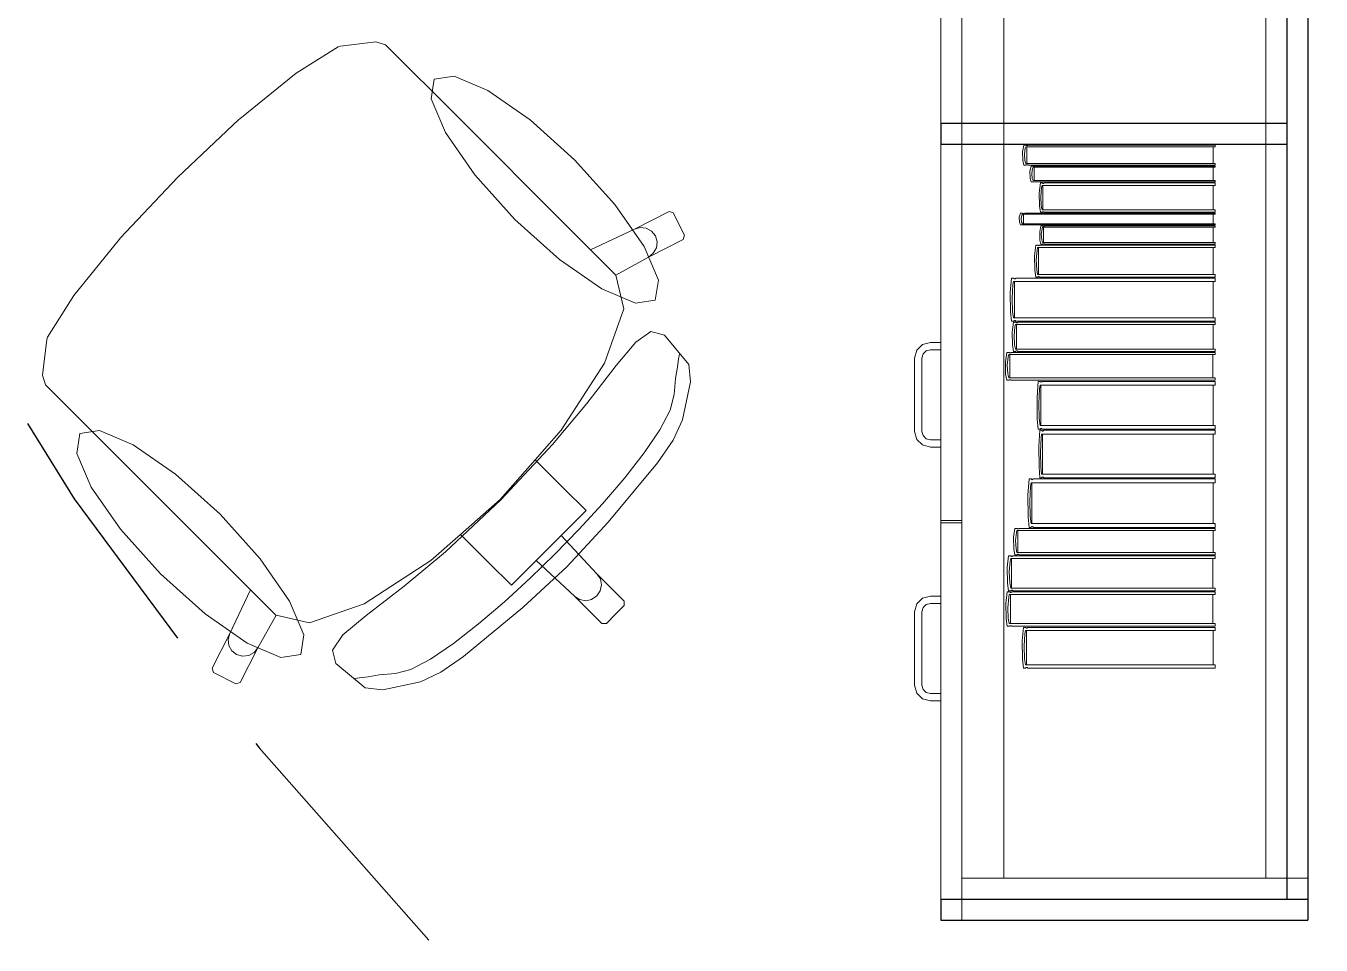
# Model space of a CAD drawing. Header units: inches. Extents: x -19 to 5698, y -728 to 92.
# Drawn here: x 412.223 to 413.458, y 10.888 to 11.765 of the extents above; entities that cross this region are included whole.
import ezdxf

# ---------------------------------------------------------------- set-up
doc = ezdxf.new("R2010")
doc.units = ezdxf.units.IN
doc.header["$MEASUREMENT"] = 0
doc.set_wipeout_variables(frame=1)
doc.linetypes.add('HIDDEN', pattern=[0.375, 0.25, -0.125])
doc.linetypes.add('Wipeout_Contour', pattern=[1, 0, -1])
doc.layers.add('00 conduct tomacorr', color=120, linetype='HIDDEN', lineweight=30)
doc.layers.add('Interior - Mobiliario', color=7, linetype='Continuous')

msp = doc.modelspace()

# ---------------------------------------------------------------- linework, layer by layer
at = {"layer": 'Interior - Mobiliario', "color": 175, "linetype": 'Continuous', "lineweight": 13}
for p, q in [((413.115, 10.9323), (413.115, 12.3923)), ((413.425, 12.3923), (413.425, 10.9323)), ((412.4803, 11.72), (412.5203, 11.745)), ((412.5203, 11.745), (412.5225, 11.7458)), ((412.5225, 11.7458), (412.5564, 11.7498)), ((412.5564, 11.7498), (412.5657, 11.747)), ((412.5657, 11.747), (412.5876, 11.725)), ((412.4266, 11.6765), (412.4803, 11.72)), ((412.5876, 11.725), (412.6131, 11.6995)), ((412.6131, 11.6995), (412.761, 11.5516)), ((412.3675, 11.6209), (412.4258, 11.6758)), ((412.4258, 11.6758), (412.4266, 11.6765)), ((413.1732, 11.6366), (413.173, 11.645)), ((413.1742, 11.6324), (413.1732, 11.6366)), ((413.1762, 11.6324), (413.1742, 11.6324)), ((413.1747, 11.6426), (413.1752, 11.6368)), ((413.1752, 11.6368), (413.176, 11.6339)), ((413.176, 11.6339), (413.3564, 11.6339)), ((413.1763, 11.6325), (413.1762, 11.6324)), ((413.1765, 11.6326), (413.1763, 11.6325)), ((413.1768, 11.6327), (413.1765, 11.6326)), ((413.177, 11.6327), (413.1768, 11.6327)), ((413.1773, 11.6327), (413.177, 11.6327)), ((413.1776, 11.6327), (413.1773, 11.6327)), ((413.1778, 11.6326), (413.1776, 11.6327)), ((413.1781, 11.6325), (413.1778, 11.6326)), ((413.1782, 11.6324), (413.1781, 11.6325)), ((413.3564, 11.6324), (413.1782, 11.6324)), ((413.3564, 11.6339), (413.3564, 11.6324)), ((412.3675, 11.6209), (412.3126, 11.5626)), ((413.18, 11.6264), (413.1812, 11.6314)), ((413.1803, 11.6196), (413.18, 11.6264)), ((413.1812, 11.6314), (413.1831, 11.6314)), ((413.1825, 11.629), (413.1817, 11.6244)), ((413.1817, 11.6244), (413.1822, 11.6197)), ((413.183, 11.6302), (413.1825, 11.629)), ((413.3564, 11.6302), (413.183, 11.6302)), ((413.1831, 11.6314), (413.1833, 11.6313)), ((413.1833, 11.6313), (413.1835, 11.6312)), ((413.1835, 11.6312), (413.1837, 11.6312)), ((413.1837, 11.6312), (413.184, 11.6311)), ((413.1839, 11.6175), (413.1839, 11.6302)), ((413.184, 11.6311), (413.1843, 11.6311)), ((413.1843, 11.6311), (413.1845, 11.6312)), ((413.1845, 11.6312), (413.1848, 11.6312)), ((413.1848, 11.6312), (413.185, 11.6313)), ((413.185, 11.6313), (413.1851, 11.6314)), ((413.1851, 11.6314), (413.3564, 11.6314)), ((413.3546, 11.6302), (413.3546, 11.6175)), ((413.3564, 11.6314), (413.3564, 11.6302)), ((413.1812, 11.6163), (413.1803, 11.6196)), ((413.1831, 11.6163), (413.1812, 11.6163)), ((413.1822, 11.6197), (413.183, 11.6175)), ((413.183, 11.6175), (413.3564, 11.6175)), ((413.1832, 11.6163), (413.1831, 11.6163)), ((413.1834, 11.6164), (413.1832, 11.6163)), ((413.1837, 11.6165), (413.1834, 11.6164)), ((413.1839, 11.6165), (413.1837, 11.6165)), ((413.1842, 11.6165), (413.1839, 11.6165)), ((413.1845, 11.6165), (413.1842, 11.6165)), ((413.1847, 11.6164), (413.1845, 11.6165)), ((413.1849, 11.6164), (413.1847, 11.6164)), ((413.1851, 11.6163), (413.1849, 11.6164)), ((413.3564, 11.6163), (413.1851, 11.6163)), ((413.1888, 11.606), (413.1899, 11.6153)), ((413.1899, 11.6153), (413.1917, 11.6153)), ((413.1911, 11.6109), (413.1904, 11.6024)), ((413.1916, 11.613), (413.1911, 11.6109)), ((413.3564, 11.613), (413.1916, 11.613)), ((413.1917, 11.6153), (413.1919, 11.6151)), ((413.1919, 11.6151), (413.1921, 11.615)), ((413.1921, 11.615), (413.1923, 11.6149)), ((413.1923, 11.6149), (413.1925, 11.6148)), ((413.1924, 11.5896), (413.1924, 11.613)), ((413.1925, 11.6148), (413.1928, 11.6148)), ((413.1928, 11.6148), (413.193, 11.6149)), ((413.193, 11.6149), (413.1933, 11.615)), ((413.1933, 11.615), (413.1935, 11.6152)), ((413.1935, 11.6152), (413.1936, 11.6153)), ((413.1936, 11.6153), (413.3564, 11.6153)), ((413.3547, 11.613), (413.3547, 11.5896)), ((413.3564, 11.6175), (413.3564, 11.6163)), ((413.3564, 11.6153), (413.3564, 11.613)), ((413.189, 11.5935), (413.1888, 11.606)), ((413.1904, 11.6024), (413.1908, 11.5938)), ((412.8028, 11.5712), (412.8359, 11.5882)), ((412.8359, 11.5882), (412.8399, 11.5869)), ((412.8399, 11.5869), (412.8507, 11.5655)), ((413.1697, 11.5827), (413.171, 11.5864)), ((413.171, 11.5864), (413.173, 11.5864)), ((413.1723, 11.5847), (413.1715, 11.5813)), ((413.1728, 11.5855), (413.1723, 11.5847)), ((413.3564, 11.5855), (413.1728, 11.5855)), ((413.173, 11.5864), (413.1732, 11.5863)), ((413.1732, 11.5863), (413.1734, 11.5863)), ((413.1734, 11.5863), (413.1737, 11.5862)), ((413.1737, 11.5862), (413.1739, 11.5862)), ((413.1738, 11.5763), (413.1738, 11.5855)), ((413.1739, 11.5862), (413.1742, 11.5862)), ((413.1742, 11.5862), (413.1745, 11.5862)), ((413.1745, 11.5862), (413.1747, 11.5863)), ((413.1747, 11.5863), (413.175, 11.5863)), ((413.175, 11.5863), (413.1751, 11.5864)), ((413.1751, 11.5864), (413.3564, 11.5864)), ((413.1899, 11.5874), (413.189, 11.5935)), ((413.1917, 11.5874), (413.1899, 11.5874)), ((413.1908, 11.5938), (413.1916, 11.5896)), ((413.1916, 11.5896), (413.3564, 11.5896)), ((413.1918, 11.5875), (413.1917, 11.5874)), ((413.192, 11.5877), (413.1918, 11.5875)), ((413.1923, 11.5878), (413.192, 11.5877)), ((413.1925, 11.5878), (413.1923, 11.5878)), ((413.1927, 11.5879), (413.1925, 11.5878)), ((413.193, 11.5878), (413.1927, 11.5879)), ((413.1932, 11.5877), (413.193, 11.5878)), ((413.1934, 11.5875), (413.1932, 11.5877)), ((413.1936, 11.5874), (413.1934, 11.5875)), ((413.3564, 11.5874), (413.1936, 11.5874)), ((413.3545, 11.5855), (413.3545, 11.5763)), ((413.3564, 11.5896), (413.3564, 11.5874)), ((413.3564, 11.5864), (413.3564, 11.5855)), ((412.761, 11.5516), (412.8028, 11.5712)), ((412.8028, 11.5712), (412.8084, 11.5728)), ((412.8084, 11.5728), (412.8142, 11.5722)), ((412.8142, 11.5722), (412.8193, 11.5693)), ((413.17, 11.5778), (413.1697, 11.5827)), ((413.171, 11.5754), (413.17, 11.5778)), ((413.173, 11.5754), (413.171, 11.5754)), ((413.1715, 11.5813), (413.172, 11.5779)), ((413.172, 11.5779), (413.1728, 11.5763)), ((413.1728, 11.5763), (413.3564, 11.5763)), ((413.1731, 11.5754), (413.173, 11.5754)), ((413.1733, 11.5755), (413.1731, 11.5754)), ((413.1736, 11.5755), (413.1733, 11.5755)), ((413.1739, 11.5756), (413.1736, 11.5755)), ((413.1741, 11.5756), (413.1739, 11.5756)), ((413.1744, 11.5755), (413.1741, 11.5756)), ((413.1747, 11.5755), (413.1744, 11.5755)), ((413.1749, 11.5754), (413.1747, 11.5755)), ((413.1751, 11.5754), (413.1749, 11.5754)), ((413.3564, 11.5754), (413.1751, 11.5754)), ((413.1893, 11.5686), (413.1904, 11.5744)), ((413.1904, 11.5744), (413.1922, 11.5744)), ((413.1915, 11.5717), (413.1908, 11.5663)), ((413.192, 11.573), (413.1915, 11.5717)), ((413.3564, 11.573), (413.192, 11.573)), ((413.1922, 11.5744), (413.1923, 11.5743)), ((413.1923, 11.5743), (413.1925, 11.5742)), ((413.1925, 11.5742), (413.1928, 11.5741)), ((413.1928, 11.5741), (413.193, 11.5741)), ((413.1929, 11.5584), (413.1929, 11.573)), ((413.193, 11.5741), (413.1932, 11.5741)), ((413.1932, 11.5741), (413.1935, 11.5741)), ((413.1935, 11.5741), (413.1937, 11.5742)), ((413.1937, 11.5742), (413.1939, 11.5743)), ((413.1939, 11.5743), (413.194, 11.5744)), ((413.194, 11.5744), (413.3564, 11.5744)), ((413.3547, 11.573), (413.3547, 11.5584)), ((413.3564, 11.5763), (413.3564, 11.5754)), ((413.3564, 11.5744), (413.3564, 11.573)), ((412.3119, 11.5618), (412.2684, 11.5081)), ((412.3126, 11.5626), (412.3119, 11.5618)), ((412.8494, 11.5615), (412.8163, 11.5445)), ((412.8193, 11.5693), (412.8229, 11.5648)), ((412.8229, 11.5648), (412.8245, 11.5591)), ((412.8245, 11.5591), (412.8238, 11.5533)), ((412.8507, 11.5655), (412.8494, 11.5615)), ((413.1895, 11.5608), (413.1893, 11.5686)), ((413.1904, 11.557), (413.1895, 11.5608)), ((413.1908, 11.5663), (413.1913, 11.561)), ((413.1913, 11.561), (413.192, 11.5584)), ((413.192, 11.5584), (413.3564, 11.5584)), ((413.3564, 11.5584), (413.3564, 11.557)), ((412.7852, 11.5274), (412.761, 11.5516)), ((412.8209, 11.5482), (412.8163, 11.5445)), ((412.8238, 11.5533), (412.8209, 11.5482)), ((413.1844, 11.5458), (413.1855, 11.556)), ((413.1846, 11.5322), (413.1844, 11.5458)), ((413.1855, 11.556), (413.1874, 11.556)), ((413.1867, 11.5513), (413.186, 11.5419)), ((413.1872, 11.5536), (413.1867, 11.5513)), ((413.3564, 11.5536), (413.1872, 11.5536)), ((413.1874, 11.556), (413.1875, 11.5559)), ((413.1875, 11.5559), (413.1877, 11.5557)), ((413.1877, 11.5557), (413.188, 11.5556)), ((413.188, 11.5556), (413.1882, 11.5555)), ((413.1881, 11.5279), (413.1881, 11.5536)), ((413.1882, 11.5555), (413.1885, 11.5555)), ((413.1885, 11.5555), (413.1887, 11.5556)), ((413.1887, 11.5556), (413.1889, 11.5557)), ((413.1889, 11.5557), (413.1892, 11.5559)), ((413.1892, 11.5559), (413.1892, 11.556)), ((413.1892, 11.556), (413.3564, 11.556)), ((413.1922, 11.557), (413.1904, 11.557)), ((413.1923, 11.5571), (413.1922, 11.557)), ((413.1925, 11.5572), (413.1923, 11.5571)), ((413.1927, 11.5573), (413.1925, 11.5572)), ((413.1929, 11.5573), (413.1927, 11.5573)), ((413.1932, 11.5573), (413.1929, 11.5573)), ((413.1934, 11.5573), (413.1932, 11.5573)), ((413.1937, 11.5572), (413.1934, 11.5573)), ((413.1939, 11.5571), (413.1937, 11.5572)), ((413.194, 11.557), (413.1939, 11.5571)), ((413.3564, 11.557), (413.194, 11.557)), ((413.3547, 11.5536), (413.3547, 11.5279)), ((413.3564, 11.556), (413.3564, 11.5536)), ((412.8163, 11.5445), (412.7853, 11.5272)), ((413.186, 11.5419), (413.1864, 11.5325)), ((412.7852, 11.5274), (412.7853, 11.5272)), ((412.7853, 11.5272), (412.7927, 11.4952)), ((413.1611, 11.5108), (413.1624, 11.5245)), ((413.1624, 11.5245), (413.1645, 11.5245)), ((413.1643, 11.5212), (413.1638, 11.5181)), ((413.3564, 11.5212), (413.1643, 11.5212)), ((413.1645, 11.5245), (413.1647, 11.5243)), ((413.1647, 11.5243), (413.1649, 11.5241)), ((413.1649, 11.5241), (413.1652, 11.5239)), ((413.1652, 11.5239), (413.1655, 11.5238)), ((413.1653, 11.4867), (413.1653, 11.5212)), ((413.1655, 11.5238), (413.1657, 11.5238)), ((413.1657, 11.5238), (413.166, 11.5239)), ((413.166, 11.5239), (413.1663, 11.5241)), ((413.1663, 11.5241), (413.1665, 11.5243)), ((413.1665, 11.5243), (413.1666, 11.5245)), ((413.1666, 11.5245), (413.3564, 11.5245)), ((413.1855, 11.5255), (413.1846, 11.5322)), ((413.1874, 11.5255), (413.1855, 11.5255)), ((413.1864, 11.5325), (413.1872, 11.5279)), ((413.1872, 11.5279), (413.3564, 11.5279)), ((413.1875, 11.5256), (413.1874, 11.5255)), ((413.1877, 11.5258), (413.1875, 11.5256)), ((413.1879, 11.5259), (413.1877, 11.5258)), ((413.1881, 11.526), (413.1879, 11.5259)), ((413.1884, 11.526), (413.1881, 11.526)), ((413.1886, 11.526), (413.1884, 11.526)), ((413.1889, 11.5258), (413.1886, 11.526)), ((413.1891, 11.5257), (413.1889, 11.5258)), ((413.1892, 11.5255), (413.1891, 11.5257)), ((413.3564, 11.5255), (413.1892, 11.5255)), ((413.3545, 11.5212), (413.3545, 11.4867)), ((413.3564, 11.5279), (413.3564, 11.5255)), ((413.3564, 11.5245), (413.3564, 11.5212)), ((413.1613, 11.4924), (413.1611, 11.5108)), ((413.1638, 11.5181), (413.1629, 11.5055)), ((412.2684, 11.5081), (412.2434, 11.4681)), ((413.1629, 11.5055), (413.1634, 11.4928)), ((412.7927, 11.4952), (412.7744, 11.4433)), ((413.1624, 11.4834), (413.1613, 11.4924)), ((413.1634, 11.4928), (413.1643, 11.4867)), ((413.1643, 11.4867), (413.3564, 11.4867)), ((413.1651, 11.484), (413.1649, 11.4838)), ((413.1654, 11.4841), (413.1651, 11.484)), ((413.1657, 11.4841), (413.1654, 11.4841)), ((413.166, 11.484), (413.1657, 11.4841)), ((413.1662, 11.4838), (413.166, 11.484)), ((413.3564, 11.4867), (413.3564, 11.4834)), ((412.8041, 11.4635), (412.8185, 11.4735)), ((412.8185, 11.4735), (412.8314, 11.4701)), ((413.1645, 11.4834), (413.1624, 11.4834)), ((413.1629, 11.4731), (413.1642, 11.4824)), ((413.1632, 11.4608), (413.1629, 11.4731)), ((413.1642, 11.4824), (413.1663, 11.4824)), ((413.1646, 11.4835), (413.1645, 11.4834)), ((413.1649, 11.4838), (413.1646, 11.4835)), ((413.1656, 11.4781), (413.1648, 11.4696)), ((413.1662, 11.4802), (413.1656, 11.4781)), ((413.1665, 11.4836), (413.1662, 11.4838)), ((413.3564, 11.4802), (413.1662, 11.4802)), ((413.1663, 11.4824), (413.1665, 11.4822)), ((413.1666, 11.4834), (413.1665, 11.4836)), ((413.1665, 11.4822), (413.1667, 11.4821)), ((413.3564, 11.4834), (413.1666, 11.4834)), ((413.1667, 11.4821), (413.167, 11.482)), ((413.167, 11.482), (413.1673, 11.4819)), ((413.1671, 11.4569), (413.1671, 11.4802)), ((413.1673, 11.4819), (413.1676, 11.4819)), ((413.1676, 11.4819), (413.1678, 11.482)), ((413.1678, 11.482), (413.1681, 11.4821)), ((413.1681, 11.4821), (413.1683, 11.4823)), ((413.1683, 11.4823), (413.1684, 11.4824)), ((413.1684, 11.4824), (413.3564, 11.4824)), ((413.3545, 11.4802), (413.3545, 11.4569)), ((413.3564, 11.4824), (413.3564, 11.4802)), ((412.2426, 11.4659), (412.2386, 11.432)), ((412.2434, 11.4681), (412.2426, 11.4659)), ((412.7855, 11.4412), (412.8041, 11.4635)), ((412.8314, 11.4701), (412.8546, 11.4423)), ((413.0721, 11.4558), (413.0775, 11.4613)), ((413.0775, 11.4613), (413.085, 11.4633)), ((413.085, 11.4633), (413.095, 11.4633)), ((413.095, 11.4633), (413.095, 11.4563)), ((413.1642, 11.4547), (413.1632, 11.4608)), ((413.1648, 11.4696), (413.1653, 11.4611)), ((413.1653, 11.4611), (413.1662, 11.4569)), ((412.8441, 11.4395), (412.8449, 11.4476)), ((412.8449, 11.4476), (412.8457, 11.4521)), ((413.07, 11.4483), (413.0721, 11.4558)), ((413.07, 11.3783), (413.07, 11.4483)), ((413.0781, 11.4523), (413.077, 11.4483)), ((413.077, 11.4483), (413.077, 11.3783)), ((413.081, 11.4553), (413.0781, 11.4523)), ((413.085, 11.4563), (413.081, 11.4553)), ((413.095, 11.4563), (413.085, 11.4563)), ((413.1565, 11.4448), (413.1578, 11.4537)), ((413.1578, 11.4537), (413.16, 11.4537)), ((413.1592, 11.4496), (413.1584, 11.4414)), ((413.1598, 11.4516), (413.1592, 11.4496)), ((413.3564, 11.4516), (413.1598, 11.4516)), ((413.16, 11.4537), (413.1601, 11.4536)), ((413.1601, 11.4536), (413.1604, 11.4534)), ((413.1604, 11.4534), (413.1607, 11.4533)), ((413.1607, 11.4533), (413.161, 11.4533)), ((413.1608, 11.4293), (413.1608, 11.4516)), ((413.161, 11.4533), (413.1613, 11.4533)), ((413.1613, 11.4533), (413.1615, 11.4533)), ((413.1615, 11.4533), (413.1618, 11.4534)), ((413.1618, 11.4534), (413.1621, 11.4536)), ((413.1621, 11.4536), (413.1622, 11.4537)), ((413.1622, 11.4537), (413.3564, 11.4537)), ((413.1663, 11.4547), (413.1642, 11.4547)), ((413.1662, 11.4569), (413.3564, 11.4569)), ((413.1664, 11.4548), (413.1663, 11.4547)), ((413.1667, 11.455), (413.1664, 11.4548)), ((413.1669, 11.4551), (413.1667, 11.455)), ((413.1672, 11.4552), (413.1669, 11.4551)), ((413.1675, 11.4552), (413.1672, 11.4552)), ((413.1678, 11.4551), (413.1675, 11.4552)), ((413.168, 11.455), (413.1678, 11.4551)), ((413.1683, 11.4549), (413.168, 11.455)), ((413.1684, 11.4547), (413.1683, 11.4549)), ((413.3564, 11.4547), (413.1684, 11.4547)), ((413.3544, 11.4516), (413.3544, 11.4293)), ((413.3564, 11.4569), (413.3564, 11.4547)), ((413.3564, 11.4537), (413.3564, 11.4516)), ((412.7744, 11.4433), (412.733, 11.3795)), ((412.7576, 11.4051), (412.7855, 11.4412)), ((412.8421, 11.4288), (412.8441, 11.4395)), ((412.8546, 11.4423), (412.8564, 11.4255)), ((413.1567, 11.433), (413.1565, 11.4448)), ((413.1584, 11.4414), (413.1589, 11.4332)), ((412.2386, 11.432), (412.2414, 11.4227)), ((412.2414, 11.4227), (412.2634, 11.4008)), ((412.8409, 11.4134), (412.8421, 11.4288)), ((412.8564, 11.4255), (412.8487, 11.3894)), ((413.1578, 11.4271), (413.1567, 11.433)), ((413.16, 11.4271), (413.1578, 11.4271)), ((413.1589, 11.4332), (413.1598, 11.4293)), ((413.1598, 11.4293), (413.3564, 11.4293)), ((413.1601, 11.4272), (413.16, 11.4271)), ((413.1603, 11.4274), (413.1601, 11.4272)), ((413.1606, 11.4275), (413.1603, 11.4274)), ((413.1609, 11.4276), (413.1606, 11.4275)), ((413.1612, 11.4276), (413.1609, 11.4276)), ((413.1615, 11.4275), (413.1612, 11.4276)), ((413.1618, 11.4274), (413.1615, 11.4275)), ((413.162, 11.4273), (413.1618, 11.4274)), ((413.1622, 11.4271), (413.162, 11.4273)), ((413.3564, 11.4271), (413.1622, 11.4271)), ((413.1868, 11.4109), (413.1879, 11.4261)), ((413.1879, 11.4261), (413.1897, 11.4261)), ((413.1896, 11.4225), (413.1891, 11.419)), ((413.3564, 11.4225), (413.1896, 11.4225)), ((413.1897, 11.4261), (413.1899, 11.4259)), ((413.1899, 11.4259), (413.1901, 11.4256)), ((413.1901, 11.4256), (413.1903, 11.4255)), ((413.1903, 11.4255), (413.1906, 11.4254)), ((413.1904, 11.3841), (413.1904, 11.4225)), ((413.1906, 11.4254), (413.1908, 11.4254)), ((413.1908, 11.4254), (413.1911, 11.4255)), ((413.1911, 11.4255), (413.1913, 11.4257)), ((413.1913, 11.4257), (413.1915, 11.426)), ((413.1915, 11.426), (413.1916, 11.4261)), ((413.1916, 11.4261), (413.3564, 11.4261)), ((413.3547, 11.4225), (413.3547, 11.3841)), ((413.3564, 11.4293), (413.3564, 11.4271)), ((413.3564, 11.4261), (413.3564, 11.4225)), ((412.837, 11.3986), (412.8409, 11.4134)), ((413.187, 11.3904), (413.1868, 11.4109)), ((413.1891, 11.419), (413.1884, 11.405)), ((412.2634, 11.4008), (412.2889, 11.3753)), ((412.7249, 11.3658), (412.7576, 11.4051)), ((412.8271, 11.3798), (412.837, 11.3986)), ((413.1884, 11.405), (413.1888, 11.3909)), ((412.8487, 11.3894), (412.8397, 11.3701)), ((413.1879, 11.3804), (413.187, 11.3904)), ((413.1888, 11.3909), (413.1896, 11.3841)), ((412.2889, 11.3753), (412.4367, 11.2274)), ((412.733, 11.3795), (412.7082, 11.3513)), ((412.8122, 11.3579), (412.8271, 11.3798)), ((413.0721, 11.3708), (413.07, 11.3783)), ((413.077, 11.3783), (413.0781, 11.3743)), ((413.0781, 11.3743), (413.081, 11.3714)), ((413.1897, 11.3804), (413.1879, 11.3804)), ((413.1883, 11.3643), (413.1895, 11.3794)), ((413.1895, 11.3794), (413.1913, 11.3794)), ((413.1896, 11.3841), (413.3564, 11.3841)), ((413.1898, 11.3806), (413.1897, 11.3804)), ((413.19, 11.3809), (413.1898, 11.3806)), ((413.1903, 11.3811), (413.19, 11.3809)), ((413.1905, 11.3812), (413.1903, 11.3811)), ((413.1908, 11.3812), (413.1905, 11.3812)), ((413.1911, 11.3758), (413.1906, 11.3723)), ((413.191, 11.3811), (413.1908, 11.3812)), ((413.1912, 11.3809), (413.191, 11.3811)), ((413.3564, 11.3758), (413.1911, 11.3758)), ((413.1915, 11.3807), (413.1912, 11.3809)), ((413.1913, 11.3794), (413.1914, 11.3792)), ((413.1914, 11.3792), (413.1916, 11.3789)), ((413.1916, 11.3804), (413.1915, 11.3807)), ((413.3564, 11.3804), (413.1916, 11.3804)), ((413.1916, 11.3789), (413.1919, 11.3787)), ((413.1919, 11.3787), (413.1921, 11.3786)), ((413.192, 11.3377), (413.192, 11.3758)), ((413.1921, 11.3786), (413.1924, 11.3787)), ((413.1924, 11.3787), (413.1926, 11.3788)), ((413.1926, 11.3788), (413.1928, 11.379)), ((413.1928, 11.379), (413.193, 11.3792)), ((413.193, 11.3792), (413.1931, 11.3794)), ((413.1931, 11.3794), (413.3564, 11.3794)), ((413.3547, 11.3758), (413.3547, 11.3377)), ((413.3564, 11.3841), (413.3564, 11.3804)), ((413.3564, 11.3794), (413.3564, 11.3758)), ((412.6754, 11.313), (412.7249, 11.3658)), ((412.8397, 11.3701), (412.8248, 11.3484)), ((413.0775, 11.3654), (413.0721, 11.3708)), ((413.085, 11.3633), (413.0775, 11.3654)), ((413.081, 11.3714), (413.085, 11.3703)), ((413.085, 11.3703), (413.095, 11.3703)), ((413.095, 11.3633), (413.085, 11.3633)), ((413.095, 11.3703), (413.095, 11.3633)), ((413.1886, 11.3441), (413.1883, 11.3643)), ((413.1906, 11.3723), (413.1899, 11.3585)), ((412.7082, 11.3513), (412.6749, 11.3135)), ((412.7082, 11.3513), (412.7356, 11.3239)), ((412.8248, 11.3484), (412.778, 11.2917)), ((412.7936, 11.3341), (412.8122, 11.3579)), ((413.1899, 11.3585), (413.1904, 11.3445)), ((413.1895, 11.3341), (413.1886, 11.3441)), ((413.1904, 11.3445), (413.1911, 11.3377)), ((413.1911, 11.3377), (413.3564, 11.3377)), ((413.3564, 11.3377), (413.3564, 11.3341)), ((412.7356, 11.3239), (412.7568, 11.3028)), ((412.7725, 11.3094), (412.7936, 11.3341)), ((413.178, 11.3177), (413.1792, 11.3331)), ((413.1792, 11.3331), (413.1811, 11.3331)), ((413.1804, 11.3259), (413.1797, 11.3117)), ((413.181, 11.3294), (413.1804, 11.3259)), ((413.3564, 11.3294), (413.181, 11.3294)), ((413.1811, 11.3331), (413.1813, 11.3329)), ((413.1813, 11.3329), (413.1815, 11.3326)), ((413.1815, 11.3326), (413.1817, 11.3324)), ((413.1817, 11.3324), (413.182, 11.3323)), ((413.1819, 11.2905), (413.1819, 11.3294)), ((413.182, 11.3323), (413.1823, 11.3324)), ((413.1823, 11.3324), (413.1825, 11.3325)), ((413.1825, 11.3325), (413.1828, 11.3327)), ((413.1828, 11.3327), (413.183, 11.3329)), ((413.183, 11.3329), (413.1831, 11.3331)), ((413.1831, 11.3331), (413.3564, 11.3331)), ((413.1913, 11.3341), (413.1895, 11.3341)), ((413.1914, 11.3343), (413.1913, 11.3341)), ((413.1916, 11.3346), (413.1914, 11.3343)), ((413.1918, 11.3348), (413.1916, 11.3346)), ((413.1921, 11.3349), (413.1918, 11.3348)), ((413.1923, 11.3349), (413.1921, 11.3349)), ((413.1925, 11.3348), (413.1923, 11.3349)), ((413.1928, 11.3346), (413.1925, 11.3348)), ((413.193, 11.3344), (413.1928, 11.3346)), ((413.1931, 11.3341), (413.193, 11.3344)), ((413.3564, 11.3341), (413.1931, 11.3341)), ((413.3546, 11.3294), (413.3546, 11.2905)), ((413.3564, 11.3331), (413.3564, 11.3294)), ((412.6754, 11.313), (412.6226, 11.2635)), ((412.6371, 11.2802), (412.6749, 11.3135)), ((413.1782, 11.297), (413.178, 11.3177)), ((413.1797, 11.3117), (413.1802, 11.2975)), ((412.7568, 11.3028), (412.7331, 11.2792)), ((412.7499, 11.2848), (412.7725, 11.3094)), ((412.778, 11.2917), (412.7389, 11.2495)), ((413.095, 11.2933), (413.115, 11.2933)), ((413.095, 11.2913), (413.115, 11.2913)), ((413.1792, 11.2868), (413.1782, 11.297)), ((413.1811, 11.2868), (413.1792, 11.2868)), ((413.1802, 11.2975), (413.181, 11.2905)), ((413.181, 11.2905), (413.3564, 11.2905)), ((413.1812, 11.287), (413.1811, 11.2868)), ((413.1814, 11.2873), (413.1812, 11.287)), ((413.1817, 11.2875), (413.1814, 11.2873)), ((413.1819, 11.2876), (413.1817, 11.2875)), ((413.1822, 11.2876), (413.1819, 11.2876)), ((413.1825, 11.2875), (413.1822, 11.2876)), ((413.1827, 11.2873), (413.1825, 11.2875)), ((413.1829, 11.2871), (413.1827, 11.2873)), ((413.1831, 11.2868), (413.1829, 11.2871)), ((413.3564, 11.2868), (413.1831, 11.2868)), ((413.3564, 11.2905), (413.3564, 11.2868)), ((412.6089, 11.2554), (412.6371, 11.2802)), ((412.6371, 11.2802), (412.6645, 11.2528)), ((412.7331, 11.2792), (412.7212, 11.2672)), ((412.7271, 11.2613), (412.7499, 11.2848)), ((412.7331, 11.2792), (412.7671, 11.2426)), ((413.1644, 11.2775), (413.1656, 11.2858)), ((413.1646, 11.2662), (413.1644, 11.2775)), ((413.1656, 11.2858), (413.1677, 11.2858)), ((413.167, 11.2819), (413.1662, 11.2742)), ((413.1662, 11.2742), (413.1667, 11.2665)), ((413.1675, 11.2838), (413.167, 11.2819)), ((413.3564, 11.2838), (413.1675, 11.2838)), ((413.1677, 11.2858), (413.1679, 11.2857)), ((413.1679, 11.2857), (413.1681, 11.2855)), ((413.1681, 11.2855), (413.1684, 11.2854)), ((413.1684, 11.2854), (413.1687, 11.2854)), ((413.1685, 11.2628), (413.1685, 11.2838)), ((413.1687, 11.2854), (413.1689, 11.2854)), ((413.1689, 11.2854), (413.1692, 11.2855)), ((413.1692, 11.2855), (413.1695, 11.2856)), ((413.1695, 11.2856), (413.1697, 11.2857)), ((413.1697, 11.2857), (413.1698, 11.2858)), ((413.1698, 11.2858), (413.3564, 11.2858)), ((413.3545, 11.2838), (413.3545, 11.2628)), ((413.3564, 11.2858), (413.3564, 11.2838)), ((412.6226, 11.2635), (412.5833, 11.2308)), ((412.7092, 11.2553), (412.7212, 11.2672)), ((413.1656, 11.2608), (413.1646, 11.2662)), ((413.1667, 11.2665), (413.1675, 11.2628)), ((413.1675, 11.2628), (413.3564, 11.2628)), ((413.3564, 11.2628), (413.3564, 11.2608)), ((412.5451, 11.214), (412.6089, 11.2554)), ((412.6645, 11.2528), (412.6856, 11.2316)), ((412.6856, 11.2316), (412.7092, 11.2553)), ((412.6966, 11.2104), (412.7389, 11.2495)), ((412.7271, 11.2613), (412.7036, 11.2385)), ((412.7092, 11.2553), (412.7458, 11.2213)), ((413.1583, 11.2486), (413.1596, 11.2598)), ((413.1596, 11.2598), (413.1617, 11.2598)), ((413.161, 11.2545), (413.1602, 11.2443)), ((413.1616, 11.2571), (413.161, 11.2545)), ((413.3564, 11.2571), (413.1616, 11.2571)), ((413.1617, 11.2598), (413.1619, 11.2596)), ((413.1619, 11.2596), (413.1621, 11.2594)), ((413.1621, 11.2594), (413.1624, 11.2593)), ((413.1624, 11.2593), (413.1627, 11.2592)), ((413.1625, 11.229), (413.1625, 11.2571)), ((413.1627, 11.2592), (413.163, 11.2592)), ((413.163, 11.2592), (413.1633, 11.2593)), ((413.1633, 11.2593), (413.1636, 11.2594)), ((413.1636, 11.2594), (413.1638, 11.2596)), ((413.1638, 11.2596), (413.1639, 11.2598)), ((413.1639, 11.2598), (413.3564, 11.2598)), ((413.1677, 11.2608), (413.1656, 11.2608)), ((413.1678, 11.2609), (413.1677, 11.2608)), ((413.1681, 11.261), (413.1678, 11.2609)), ((413.1683, 11.2611), (413.1681, 11.261)), ((413.1686, 11.2612), (413.1683, 11.2611)), ((413.1689, 11.2612), (413.1686, 11.2612)), ((413.1691, 11.2611), (413.1689, 11.2612)), ((413.1694, 11.261), (413.1691, 11.2611)), ((413.1697, 11.2609), (413.1694, 11.261)), ((413.1698, 11.2608), (413.1697, 11.2609)), ((413.3564, 11.2608), (413.1698, 11.2608)), ((413.3544, 11.2571), (413.3544, 11.229)), ((413.3564, 11.2598), (413.3564, 11.2571)), ((412.7036, 11.2385), (412.679, 11.2159)), ((412.7671, 11.2426), (412.7704, 11.2378)), ((412.7671, 11.2426), (412.7932, 11.2165)), ((412.7704, 11.2378), (412.7715, 11.232)), ((413.1585, 11.2337), (413.1583, 11.2486)), ((413.1602, 11.2443), (413.1607, 11.234)), ((412.4367, 11.2274), (412.4172, 11.1856)), ((412.461, 11.2032), (412.4367, 11.2274)), ((412.5833, 11.2308), (412.5472, 11.2029)), ((412.7703, 11.2263), (412.767, 11.2214)), ((412.7715, 11.232), (412.7703, 11.2263)), ((413.1569, 11.2144), (413.1583, 11.2254)), ((413.1583, 11.2254), (413.1604, 11.2254)), ((413.1596, 11.2264), (413.1585, 11.2337)), ((413.1617, 11.2264), (413.1596, 11.2264)), ((413.1604, 11.2254), (413.1606, 11.2252)), ((413.1606, 11.2252), (413.1609, 11.225)), ((413.1607, 11.234), (413.1616, 11.229)), ((413.1609, 11.225), (413.1611, 11.2249)), ((413.1611, 11.2249), (413.1614, 11.2248)), ((413.1614, 11.2248), (413.1617, 11.2248)), ((413.1616, 11.229), (413.3564, 11.229)), ((413.1618, 11.2265), (413.1617, 11.2264)), ((413.1617, 11.2248), (413.162, 11.2249)), ((413.1621, 11.2267), (413.1618, 11.2265)), ((413.162, 11.2249), (413.1623, 11.225)), ((413.1624, 11.2268), (413.1621, 11.2267)), ((413.1623, 11.225), (413.1625, 11.2252)), ((413.1626, 11.2269), (413.1624, 11.2268)), ((413.1625, 11.2252), (413.1626, 11.2254)), ((413.1629, 11.2269), (413.1626, 11.2269)), ((413.1626, 11.2254), (413.3564, 11.2254)), ((413.1632, 11.2269), (413.1629, 11.2269)), ((413.1635, 11.2267), (413.1632, 11.2269)), ((413.1637, 11.2265), (413.1635, 11.2267)), ((413.1639, 11.2264), (413.1637, 11.2265)), ((413.3564, 11.2264), (413.1639, 11.2264)), ((413.3564, 11.229), (413.3564, 11.2264)), ((413.3564, 11.2254), (413.3564, 11.2227)), ((412.4932, 11.1957), (412.5451, 11.214)), ((412.679, 11.2159), (412.6543, 11.1948)), ((412.7458, 11.2213), (412.7506, 11.218)), ((412.7458, 11.2213), (412.7719, 11.1952)), ((412.7506, 11.218), (412.7564, 11.2169)), ((412.7564, 11.2169), (412.7621, 11.2181)), ((412.7621, 11.2181), (412.767, 11.2214)), ((412.7932, 11.2165), (412.7932, 11.2123)), ((413.0721, 11.2138), (413.07, 11.2063)), ((413.0775, 11.2193), (413.0721, 11.2138)), ((413.085, 11.2213), (413.0775, 11.2193)), ((413.0781, 11.2103), (413.081, 11.2133)), ((413.081, 11.2133), (413.085, 11.2143)), ((413.095, 11.2213), (413.085, 11.2213)), ((413.085, 11.2143), (413.095, 11.2143)), ((413.095, 11.2143), (413.095, 11.2213)), ((413.1572, 11.1997), (413.1569, 11.2144)), ((413.1597, 11.2202), (413.1588, 11.2102)), ((413.1603, 11.2227), (413.1597, 11.2202)), ((413.3564, 11.2227), (413.1603, 11.2227)), ((413.1613, 11.1951), (413.1613, 11.2227)), ((413.3544, 11.2227), (413.3544, 11.1951)), ((412.4439, 11.1721), (412.4612, 11.2031)), ((412.461, 11.2032), (412.4612, 11.2031)), ((412.4612, 11.2031), (412.4932, 11.1957)), ((412.5472, 11.2029), (412.5249, 11.1843)), ((412.6399, 11.1636), (412.6966, 11.2104)), ((412.7761, 11.1952), (412.7846, 11.2037)), ((412.7932, 11.2123), (412.7846, 11.2037)), ((413.07, 11.2063), (413.07, 11.1363)), ((413.077, 11.2063), (413.0781, 11.2103)), ((413.077, 11.1363), (413.077, 11.2063)), ((413.1588, 11.2102), (413.1593, 11.2)), ((413.1593, 11.2), (413.1603, 11.1951)), ((412.6543, 11.1948), (412.6305, 11.1762)), ((412.7719, 11.1952), (412.7761, 11.1952)), ((413.1583, 11.1925), (413.1572, 11.1997)), ((413.1604, 11.1925), (413.1583, 11.1925)), ((413.1603, 11.1951), (413.3564, 11.1951)), ((413.1605, 11.1926), (413.1604, 11.1925)), ((413.1608, 11.1928), (413.1605, 11.1926)), ((413.1611, 11.193), (413.1608, 11.1928)), ((413.1614, 11.193), (413.1611, 11.193)), ((413.1616, 11.193), (413.1614, 11.193)), ((413.1619, 11.193), (413.1616, 11.193)), ((413.1622, 11.1929), (413.1619, 11.193)), ((413.1625, 11.1927), (413.1622, 11.1929)), ((413.1626, 11.1925), (413.1625, 11.1927)), ((413.3564, 11.1925), (413.1626, 11.1925)), ((413.1726, 11.1785), (413.1739, 11.1915)), ((413.1739, 11.1915), (413.1758, 11.1915)), ((413.1757, 11.1884), (413.1751, 11.1854)), ((413.3564, 11.1884), (413.1757, 11.1884)), ((413.1758, 11.1915), (413.176, 11.1913)), ((413.176, 11.1913), (413.1762, 11.1911)), ((413.1762, 11.1911), (413.1765, 11.1909)), ((413.1765, 11.1909), (413.1767, 11.1908)), ((413.1766, 11.1557), (413.1766, 11.1884)), ((413.1767, 11.1908), (413.177, 11.1908)), ((413.177, 11.1908), (413.1773, 11.1909)), ((413.1773, 11.1909), (413.1775, 11.1911)), ((413.1775, 11.1911), (413.1778, 11.1913)), ((413.1778, 11.1913), (413.1779, 11.1915)), ((413.1779, 11.1915), (413.3564, 11.1915)), ((413.3546, 11.1884), (413.3546, 11.1557)), ((413.3564, 11.1951), (413.3564, 11.1925)), ((413.3564, 11.1915), (413.3564, 11.1884)), ((412.4172, 11.1856), (412.4002, 11.1525)), ((412.4172, 11.1856), (412.4155, 11.18)), ((412.4155, 11.18), (412.4162, 11.1742)), ((412.5249, 11.1843), (412.5149, 11.1699)), ((412.6305, 11.1762), (412.6086, 11.1613)), ((413.1729, 11.1611), (413.1726, 11.1785)), ((413.1751, 11.1854), (413.1744, 11.1735)), ((412.4162, 11.1742), (412.4191, 11.1691)), ((412.4191, 11.1691), (412.4236, 11.1655)), ((412.4236, 11.1655), (412.4293, 11.1639)), ((412.4269, 11.139), (412.4439, 11.1721)), ((412.4293, 11.1639), (412.4351, 11.1646)), ((412.4351, 11.1646), (412.4402, 11.1675)), ((412.4402, 11.1675), (412.4439, 11.1721)), ((412.5149, 11.1699), (412.5183, 11.157)), ((412.6183, 11.1487), (412.6399, 11.1636)), ((413.1744, 11.1735), (413.1748, 11.1615)), ((412.4002, 11.1525), (412.4015, 11.1485)), ((412.5183, 11.157), (412.5461, 11.1338)), ((412.5898, 11.1514), (412.575, 11.1475)), ((412.6086, 11.1613), (412.5898, 11.1514)), ((413.1739, 11.1526), (413.1729, 11.1611)), ((413.1758, 11.1526), (413.1739, 11.1526)), ((413.1748, 11.1615), (413.1757, 11.1557)), ((413.1757, 11.1557), (413.3564, 11.1557)), ((413.1759, 11.1528), (413.1758, 11.1526)), ((413.1762, 11.153), (413.1759, 11.1528)), ((413.1764, 11.1532), (413.1762, 11.153)), ((413.1767, 11.1533), (413.1764, 11.1532)), ((413.177, 11.1533), (413.1767, 11.1533)), ((413.1772, 11.1532), (413.177, 11.1533)), ((413.1775, 11.153), (413.1772, 11.1532)), ((413.1777, 11.1528), (413.1775, 11.153)), ((413.1779, 11.1526), (413.1777, 11.1528)), ((413.3564, 11.1526), (413.1779, 11.1526)), ((413.3564, 11.1557), (413.3564, 11.1526)), ((412.4015, 11.1485), (412.4229, 11.1377)), ((412.4229, 11.1377), (412.4269, 11.139)), ((412.5408, 11.1435), (412.5363, 11.1427)), ((412.5489, 11.1443), (412.5408, 11.1435)), ((412.5596, 11.1463), (412.5489, 11.1443)), ((412.575, 11.1475), (412.5596, 11.1463)), ((412.5629, 11.132), (412.599, 11.1397)), ((412.599, 11.1397), (412.6183, 11.1487)), ((412.5461, 11.1338), (412.5629, 11.132)), ((413.07, 11.1363), (413.0721, 11.1288)), ((413.0721, 11.1288), (413.0775, 11.1234)), ((413.0781, 11.1323), (413.077, 11.1363)), ((413.081, 11.1294), (413.0781, 11.1323)), ((413.085, 11.1283), (413.081, 11.1294)), ((413.095, 11.1283), (413.085, 11.1283)), ((413.095, 11.1213), (413.095, 11.1283)), ((413.0775, 11.1234), (413.085, 11.1213)), ((413.085, 11.1213), (413.095, 11.1213)), ((413.155, 10.9523), (413.115, 10.9523)), ((413.405, 10.9523), (413.155, 10.9523)), ((413.425, 10.9323), (413.115, 10.9323))]:
    msp.add_line(p, q, dxfattribs=at)
at = {"layer": 'Interior - Mobiliario', "color": 175, "linetype": 'Continuous', "lineweight": 13, "flags": 128}
for points in [[(412.7459, 11.6374), (412.7841, 11.5949), (412.8121, 11.5546), (412.8257, 11.5225), (412.8228, 11.5036), (412.8039, 11.5007), (412.7718, 11.5143), (412.7315, 11.5423), (412.689, 11.5805), (412.6508, 11.623), (412.6228, 11.6633), (412.6092, 11.6954), (412.6121, 11.7143), (412.631, 11.7172), (412.6631, 11.7036), (412.7034, 11.6756)], [(412.351, 11.2425), (412.3935, 11.2043), (412.4338, 11.1763), (412.4659, 11.1627), (412.4848, 11.1656), (412.4877, 11.1845), (412.4741, 11.2166), (412.446, 11.2569), (412.4079, 11.2994), (412.3654, 11.3376), (412.325, 11.3656), (412.293, 11.3792), (412.2741, 11.3763), (412.2712, 11.3574), (412.2848, 11.3253), (412.3128, 11.285)]]:
    msp.add_lwpolyline(points, close=True, dxfattribs=at)

# ---------------------------------------------------------------- next in the draw order: wipeouts: each hides what was drawn before it
at = {"color": 254, "linetype": 'Wipeout_Contour', "lineweight": 0, "ltscale": 13038.067878}
msp.add_wipeout([(413.095, 11.6523), (413.425, 11.6523), (413.425, 11.6723), (413.095, 11.6723)], dxfattribs=at).dxf.layer = 'Interior - Mobiliario'

# ---------------------------------------------------------------- next in the draw order: linework, layer by layer
at = {"layer": 'Interior - Mobiliario', "color": 175, "linetype": 'Continuous', "lineweight": 13}
for p, q in [((413.115, 10.9523), (413.115, 12.3723)), ((413.155, 12.3723), (413.155, 10.9523)), ((413.405, 10.9523), (413.405, 12.3723)), ((413.095, 11.6723), (413.095, 12.0313)), ((413.115, 11.6723), (413.115, 12.0313)), ((413.095, 11.6523), (413.095, 11.6723)), ((413.095, 11.6723), (413.425, 11.6723)), ((413.095, 11.6523), (413.095, 11.6723)), ((413.095, 11.6723), (413.115, 11.6723)), ((413.425, 11.6723), (413.425, 11.6523)), ((413.425, 11.6523), (413.095, 11.6523)), ((413.095, 11.6523), (413.095, 11.2933)), ((413.095, 11.6523), (413.115, 11.6523)), ((413.115, 11.6523), (413.115, 11.2933)), ((413.173, 11.645), (413.1742, 11.6513)), ((413.1742, 11.6513), (413.1762, 11.6513)), ((413.1755, 11.6484), (413.1747, 11.6426)), ((413.176, 11.6498), (413.1755, 11.6484)), ((413.3564, 11.6498), (413.176, 11.6498)), ((413.1762, 11.6513), (413.1763, 11.6512)), ((413.1763, 11.6512), (413.1766, 11.6511)), ((413.1766, 11.6511), (413.1768, 11.6511)), ((413.1768, 11.6511), (413.1771, 11.651)), ((413.1769, 11.6339), (413.1769, 11.6498)), ((413.1771, 11.651), (413.1774, 11.651)), ((413.1774, 11.651), (413.1776, 11.6511)), ((413.1776, 11.6511), (413.1779, 11.6512)), ((413.1779, 11.6512), (413.1781, 11.6513)), ((413.1781, 11.6513), (413.1782, 11.6513)), ((413.1782, 11.6513), (413.3564, 11.6513)), ((413.3546, 11.6498), (413.3546, 11.6339)), ((413.3564, 11.6513), (413.3564, 11.6498))]:
    msp.add_line(p, q, dxfattribs=at)
at = {"layer": 'Interior - Mobiliario', "color": 175, "linetype": 'Continuous', "lineweight": 30}
for p, q in [((413.095, 11.6723), (413.425, 11.6723)), ((413.095, 11.6723), (413.095, 11.6523)), ((413.425, 11.6723), (413.425, 11.6523)), ((413.095, 11.6523), (413.425, 11.6523))]:
    msp.add_line(p, q, dxfattribs=at)

# ---------------------------------------------------------------- next in the draw order: wipeouts: each hides what was drawn before it
at = {"color": 254, "linetype": 'Wipeout_Contour', "lineweight": 0, "ltscale": 13038.7682}
msp.add_wipeout([(413.425, 10.9323), (413.445, 10.9323), (413.445, 12.3923), (413.425, 12.3923)], dxfattribs=at).dxf.layer = 'Interior - Mobiliario'

# ---------------------------------------------------------------- next in the draw order: linework, layer by layer
at = {"layer": 'Interior - Mobiliario', "color": 175, "linetype": 'Continuous', "lineweight": 30}
for p, q in [((413.425, 12.3923), (413.425, 10.9323)), ((413.445, 12.3923), (413.445, 10.9323)), ((413.425, 10.9323), (413.445, 10.9323))]:
    msp.add_line(p, q, dxfattribs=at)
at = {"layer": 'Interior - Mobiliario', "color": 175, "linetype": 'Continuous', "lineweight": 13}
for p, q in [((413.425, 10.9323), (413.425, 12.3923)), ((413.445, 12.3923), (413.445, 10.9323)), ((413.445, 12.3723), (413.445, 10.9523)), ((413.095, 11.6723), (413.425, 11.6723)), ((413.425, 11.6723), (413.425, 11.6523)), ((413.425, 11.6523), (413.095, 11.6523)), ((413.445, 10.9523), (413.405, 10.9523)), ((413.445, 10.9323), (413.425, 10.9323))]:
    msp.add_line(p, q, dxfattribs=at)

# ---------------------------------------------------------------- next in the draw order: wipeouts: each hides what was drawn before it
at = {"color": 254, "linetype": 'Wipeout_Contour', "lineweight": 0, "ltscale": 13038.097624}
msp.add_wipeout([(413.095, 10.9123), (413.445, 10.9123), (413.445, 10.9323), (413.095, 10.9323)], dxfattribs=at).dxf.layer = 'Interior - Mobiliario'

# ---------------------------------------------------------------- next in the draw order: linework, layer by layer
at = {"layer": '00 conduct tomacorr'}
msp.add_arc((415.1527, 13.2687, 0.0002), 3.4836, 194.2309, 272.7392, dxfattribs=at)
at = {"layer": 'Interior - Mobiliario', "color": 175, "linetype": 'Continuous', "lineweight": 13}
for p, q in [((413.095, 12.4123), (413.095, 10.9123)), ((413.445, 10.9123), (413.445, 12.4123)), ((413.095, 10.9323), (413.095, 12.3923)), ((413.095, 10.9323), (413.095, 12.3923)), ((413.115, 10.9323), (413.115, 12.3923)), ((413.115, 10.9323), (413.115, 12.3923)), ((413.425, 12.3923), (413.425, 10.9323)), ((413.425, 12.3923), (413.425, 10.9323)), ((413.425, 12.3923), (413.425, 10.9323)), ((413.445, 12.3923), (413.445, 10.9323)), ((413.095, 10.9323), (413.095, 11.2913)), ((413.115, 10.9323), (413.115, 11.2913)), ((413.115, 10.9123), (413.115, 10.9523)), ((413.445, 10.9523), (413.445, 10.9123)), ((413.095, 10.9123), (413.095, 10.9323)), ((413.095, 10.9323), (413.445, 10.9323)), ((413.445, 10.9323), (413.095, 10.9323)), ((413.425, 10.9323), (413.095, 10.9323)), ((413.095, 10.9323), (413.115, 10.9323)), ((413.425, 10.9323), (413.115, 10.9323)), ((413.425, 10.9323), (413.115, 10.9323)), ((413.445, 10.9323), (413.445, 10.9123)), ((413.445, 10.9123), (413.095, 10.9123)), ((413.095, 10.9123), (413.445, 10.9123)), ((413.445, 10.9123), (413.115, 10.9123))]:
    msp.add_line(p, q, dxfattribs=at)
at = {"layer": 'Interior - Mobiliario', "color": 175, "linetype": 'Continuous', "lineweight": 30}
for p, q in [((413.095, 10.9323), (413.445, 10.9323)), ((413.095, 10.9323), (413.095, 10.9123)), ((413.445, 10.9323), (413.445, 10.9123)), ((413.095, 10.9123), (413.445, 10.9123))]:
    msp.add_line(p, q, dxfattribs=at)

doc.saveas('drawing.dxf')
